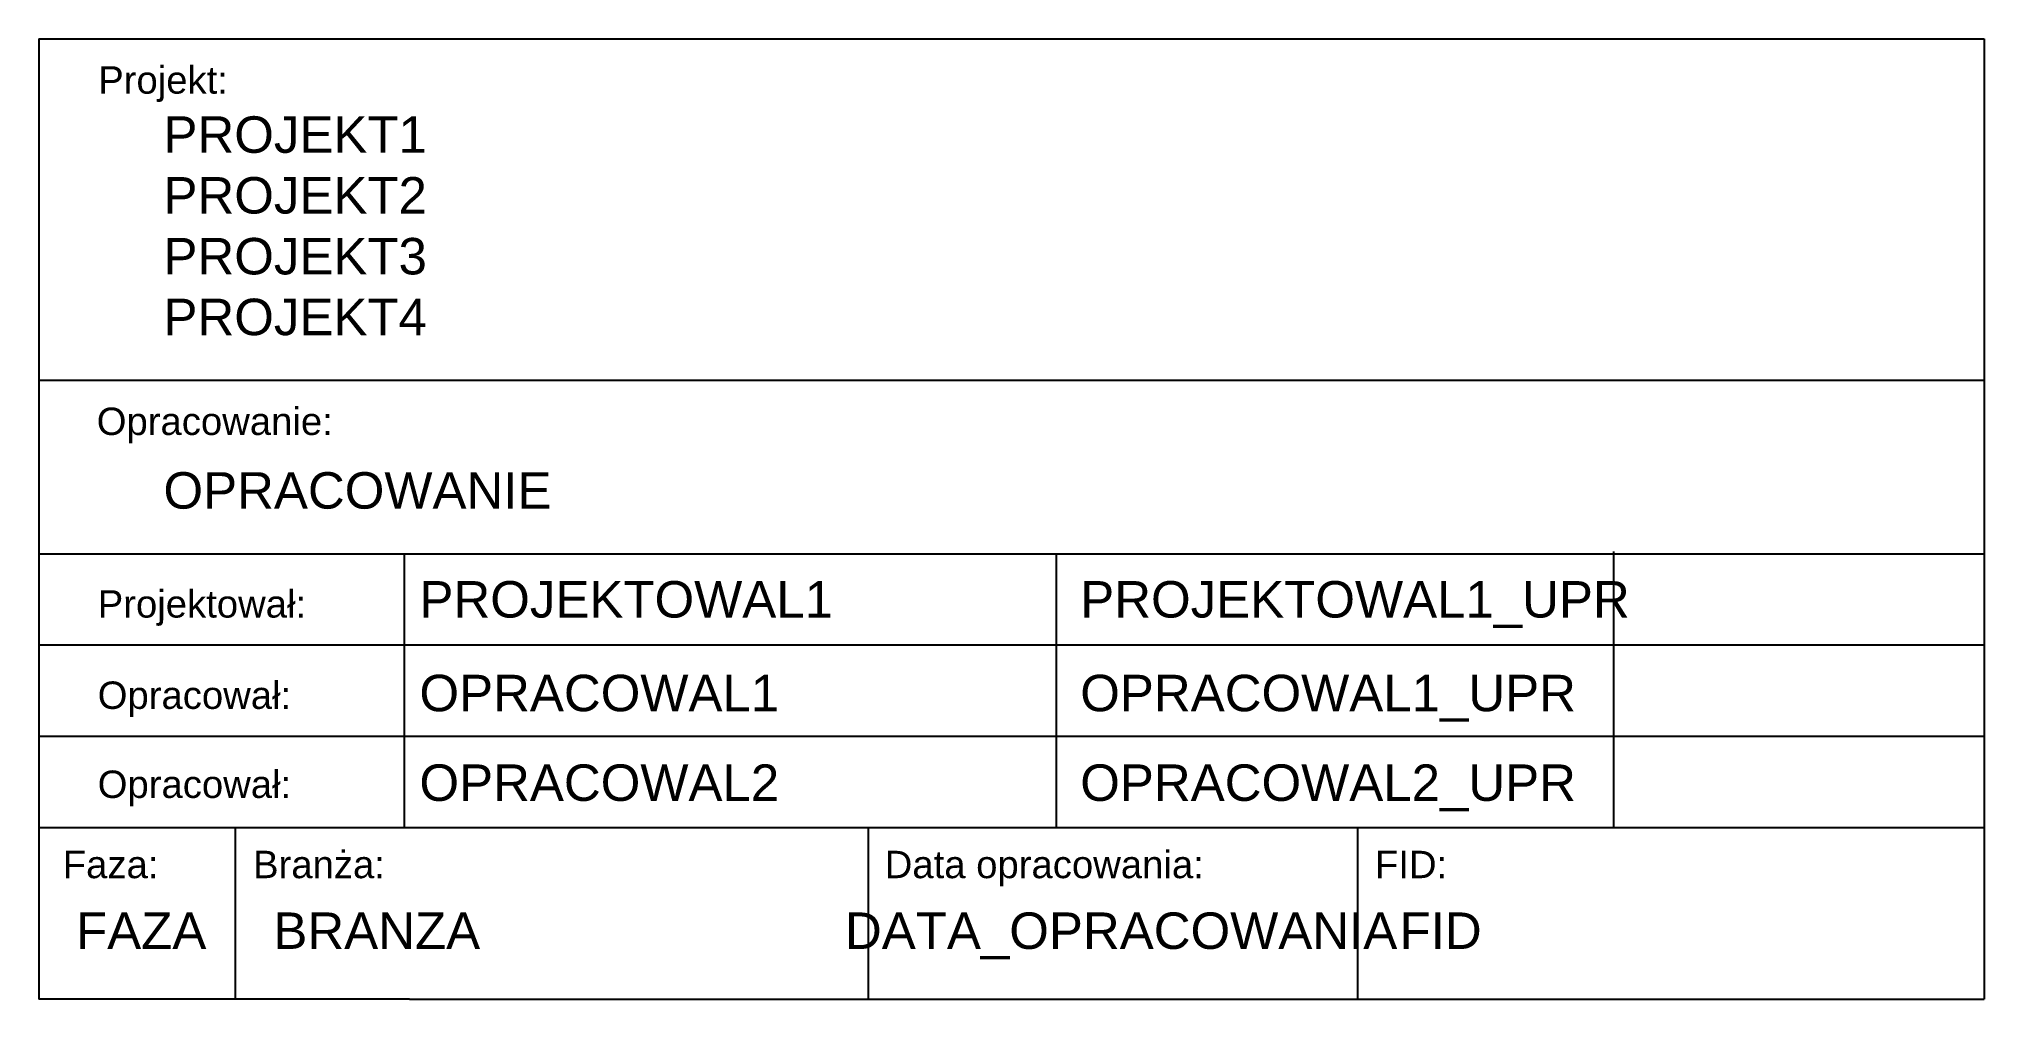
# Model space of a CAD drawing. Header units: millimetres. Extents: x 0 to 86.3, y 7.8 to 50.4.
import ezdxf
from ezdxf.enums import TextEntityAlignment as Align

# ---------------------------------------------------------------- set-up
doc = ezdxf.new("R2010")
doc.units = ezdxf.units.MM
doc.layers.add('__MYCOMM_RAMKA', color=7, linetype='Continuous')
doc.styles.get("Standard").update_dxf_attribs({"font": 'arial.ttf'})

msp = doc.modelspace()

# ---------------------------------------------------------------- linework, layer by layer
at = {"layer": '__MYCOMM_RAMKA'}
for p, q in [((0, 50.437), (86.349, 50.437)), ((0, 50.437), (0, 7.802)), ((86.349, 50.437), (86.349, 7.802)), ((0, 35.283), (86.349, 35.283)), ((69.892, 27.68), (69.892, 23.526)), ((0, 27.58), (86.349, 27.58)), ((16.216, 27.58), (16.216, 23.526)), ((45.162, 27.58), (45.162, 23.526)), ((0, 23.526), (86.349, 23.526)), ((16.216, 23.526), (16.216, 19.472)), ((45.162, 23.526), (45.162, 19.472)), ((69.892, 23.526), (69.892, 19.472)), ((0, 19.472), (86.349, 19.472)), ((16.216, 19.472), (16.216, 15.418)), ((45.162, 19.472), (45.162, 15.418)), ((69.892, 19.472), (69.892, 15.418)), ((0, 15.418), (86.349, 15.418)), ((8.715, 15.418), (8.715, 7.802)), ((8.715, 15.418), (8.715, 7.802)), ((36.808, 15.418), (36.808, 7.802)), ((58.541, 15.418), (58.541, 7.802)), ((16.457, 7.802), (0, 7.802)), ((16.457, 7.802), (32.914, 7.802)), ((32.914, 7.802), (49.371, 7.802)), ((49.371, 7.802), (65.828, 7.802)), ((53.435, 7.802), (69.892, 7.802)), ((69.892, 7.802), (86.349, 7.802)), ((69.892, 7.802), (86.349, 7.802))]:
    msp.add_line(p, q, dxfattribs=at)

# ---------------------------------------------------------------- texts
at = {"flags": 8}
for tag, p, s in [('PROJEKT1', (5.529, 45.379), 'Projekt linia 1'), ('PROJEKT2', (5.529, 42.682), 'Projekt linia 2'), ('PROJEKT3', (5.529, 39.979), 'Projekt linia 3'), ('PROJEKT4', (5.529, 37.282), 'Projekt linia 4'), ('OPRACOWANIE', (5.529, 29.579), 'Opracowanie'), ('PROJEKTOWAL1', (16.892, 24.743), 'Projektowal'), ('PROJEKTOWAL1_UPR', (46.226, 24.743), 'UPR'), ('OPRACOWAL1', (16.892, 20.583), 'Opracowal'), ('OPRACOWAL1_UPR', (46.226, 20.583), 'UPR'), ('OPRACOWAL2', (16.892, 16.603), 'Opracowal'), ('OPRACOWAL2_UPR', (46.226, 16.603), 'UPR'), ('BRANZA', (10.408, 10.03), 'branza'), ('FID', (60.402, 10.03), '')]:
    msp.add_attdef(tag, p, s, height=1.62, dxfattribs=at)
for tag, text, p in [('FAZA', 'faza', (4.541, 10.03)), ('DATA_OPRACOWANIA', 'data', (48.041, 10.03))]:
    msp.add_attdef(tag, text=text, height=1.62, dxfattribs=at).set_placement(p, align=Align.CENTER)
at = {"layer": '__MYCOMM_RAMKA'}
for s, height, p in [('Projekt:', 1.2162, (2.632, 48.005)), ('Opracowanie:', 1.21619, (2.566, 32.85)), ('Projektował:', 1.21619, (2.61, 24.742)), ('Opracował:', 1.2162, (2.61, 20.688)), ('Opracował:', 1.2162, (2.61, 16.734)), ('Faza:', 1.2162, (1.059, 13.172)), ('Branża:', 1.2162, (9.506, 13.172)), ('Data opracowania:', 1.21619, (37.547, 13.172)), ('FID:', 1.2162, (59.308, 13.172))]:
    msp.add_text(s, height=height, dxfattribs=at).set_placement(p)

doc.saveas('drawing.dxf')
